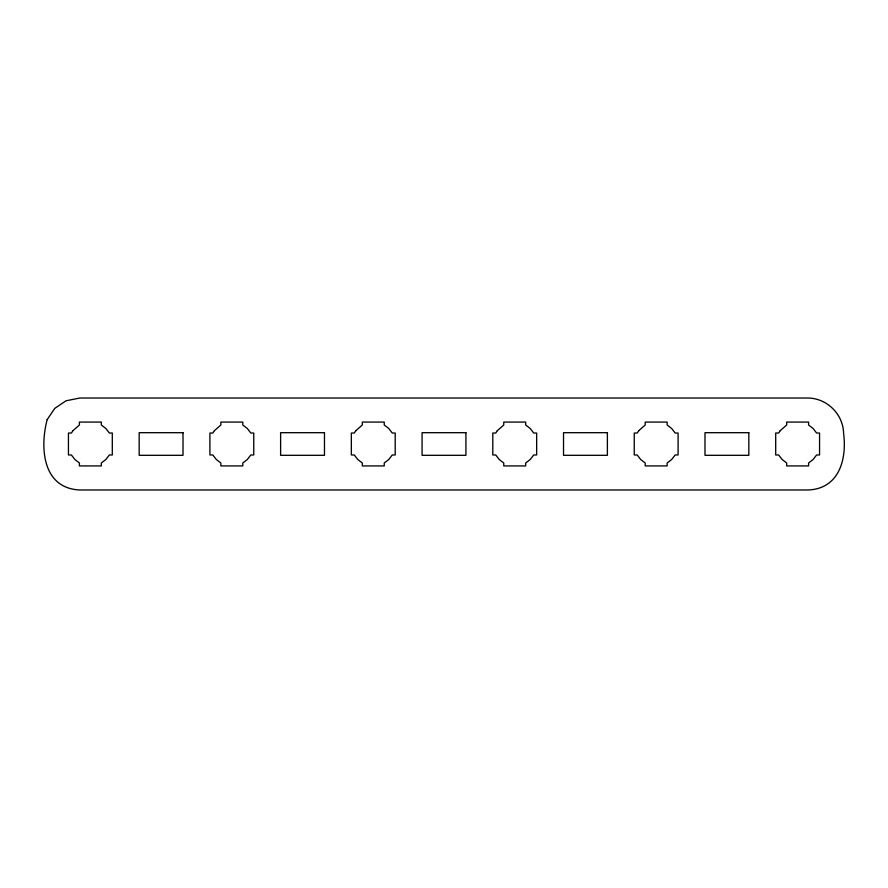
<?xml version="1.0" encoding="UTF-8"?>
<svg xmlns="http://www.w3.org/2000/svg" width="888" height="888" viewBox="0 0 888 888"><rect width="100%" height="100%" fill="white"/><g stroke="black" fill="none" stroke-linecap="round" stroke-linejoin="round"><path stroke-width="1.33" d="M47.175 419.624C39.738 447.73 42.502 488.333 79.765 489.976L808.235 489.976C839.082 488.711 846.997 459.396 843.6 433.388C843.223 414.374 827.25 398.401 808.235 398.024L79.765 398.024L66.001 400.81L54.756 408.391L47.175 419.624M72.983 430.647L71.384 433.033L68.443 433.033L68.443 454.967L71.384 454.967L74.87 459.507L79.409 462.992L79.409 465.923L101.332 465.923L101.332 462.992L105.872 459.507L109.357 454.967L112.299 454.967L112.299 433.033L109.357 433.033L105.872 428.493L101.332 425.008L101.332 422.078L79.409 422.078L79.409 425.008L72.983 430.647M214.43 430.647L212.831 433.033L209.901 433.033L209.901 454.967L212.831 454.967L216.317 459.507L220.857 462.992L220.857 465.923L242.79 465.923L242.79 462.992L247.33 459.507L250.816 454.967L253.746 454.967L253.746 433.033L250.816 433.033L247.33 428.493L242.79 425.008L242.79 422.078L220.857 422.078L220.857 425.008L214.43 430.647M355.888 430.647L354.279 433.033L351.348 433.033L351.348 454.967L354.279 454.967L357.775 459.507L362.315 462.992L362.315 465.923L384.238 465.923L384.238 462.992L388.778 459.507L392.263 454.967L395.204 454.967L395.204 433.033L392.263 433.033L388.778 428.493L384.238 425.008L384.238 422.078L362.315 422.078L362.315 425.008L355.888 430.647M497.336 430.647L495.737 433.033L492.796 433.033L492.796 454.967L495.737 454.967L499.223 459.507L503.762 462.992L503.762 465.923L525.685 465.923L525.685 462.992L530.225 459.507L533.721 454.967L536.652 454.967L536.652 433.033L533.721 433.033L530.225 428.493L525.685 425.008L525.685 422.078L503.762 422.078L503.762 425.008L497.336 430.647M638.783 430.647L637.184 433.033L634.254 433.033L634.254 454.967L637.184 454.967L640.67 459.507L645.21 462.992L645.21 465.923L667.143 465.923L667.143 462.992L671.683 459.507L675.169 454.967L678.099 454.967L678.099 433.033L675.169 433.033L671.683 428.493L667.143 425.008L667.143 422.078L645.21 422.078L645.21 425.008L638.783 430.647M780.241 430.647L778.643 433.033L775.701 433.033L775.701 454.967L778.643 454.967L782.128 459.507L786.668 462.992L786.668 465.923L808.591 465.923L808.591 462.992L813.13 459.507L816.616 454.967L819.557 454.967L819.557 433.033L816.616 433.033L813.13 428.493L808.591 425.008L808.591 422.078L786.668 422.078L786.668 425.008L780.241 430.647M183.017 432.689L139.172 432.689L139.172 455.311L183.017 455.311L183.017 432.689M324.475 432.689L280.619 432.689L280.619 455.311L324.475 455.311L324.475 432.689M465.923 432.689L422.078 432.689L422.078 455.311L465.923 455.311L465.923 432.689M607.381 432.689L563.525 432.689L563.525 455.311L607.381 455.311L607.381 432.689M748.828 432.689L704.983 432.689L704.983 455.311L748.828 455.311L748.828 432.689"/></g></svg>
